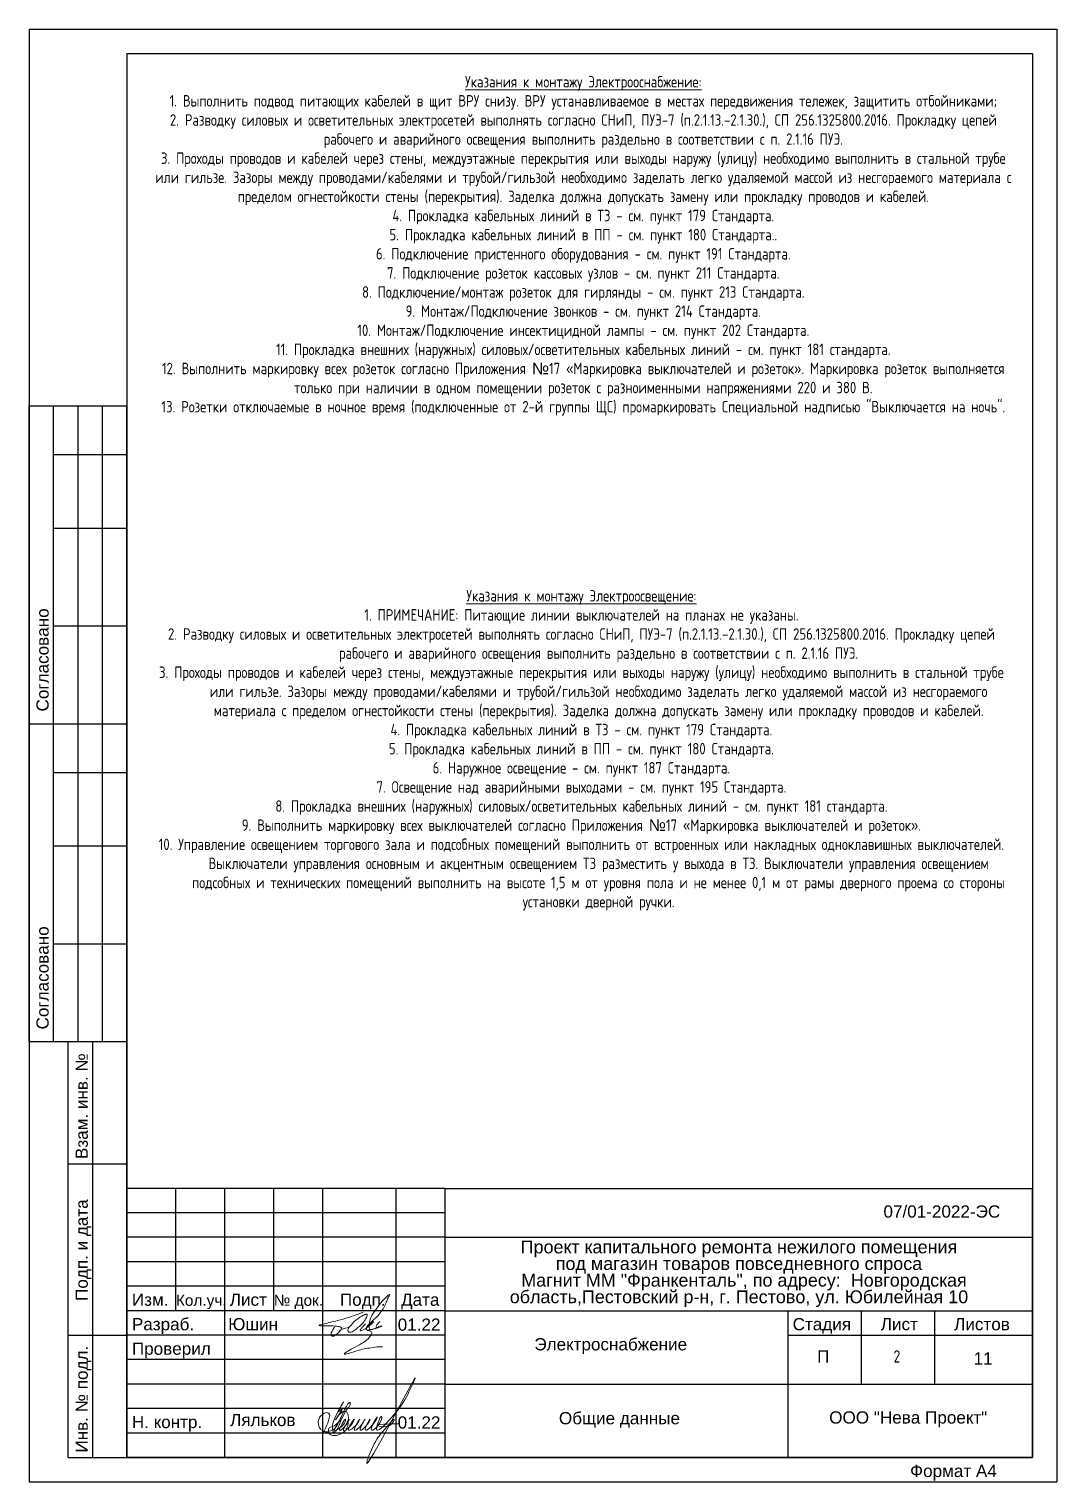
# Model space of a CAD drawing. Header units: metres. Extents: x -564 to -106, y -319 to -159.
# Drawn here: x -411.22 to -390.22, y -229.77 to -200.07 of the extents above; entities that cross this region are included whole.
import ezdxf
from ezdxf.enums import TextEntityAlignment as Align

# ---------------------------------------------------------------- set-up
doc = ezdxf.new("R2010")
doc.units = ezdxf.units.M
doc.header["$MEASUREMENT"] = 0
doc.layers.add('Elproject', color=7, linetype='Continuous')
doc.layers.add('Электрика', color=7, linetype='Continuous')
doc.layers.add('Level 1', color=7, linetype='Continuous', lineweight=0)
doc.styles.add('Elproject', font='arial.ttf')
doc.styles.add('GOST 2.304', font='cs_gost2304.shx')
doc.styles.get("Standard").update_dxf_attribs({"font": 'cs_gost2304.shx'})
doc.styles.add('Style-Arial', font='arial.ttf')

msp = doc.modelspace()

# ---------------------------------------------------------------- linework, layer by layer
at = {"color": 5, "linetype": 'Continuous', "lineweight": 0}
msp.add_spline([(-405.209, -228.771), (-405.106, -228.536), (-405.081, -228.442), (-405.081, -228.389), (-405.112, -228.358), (-405.161, -228.358), (-405.239, -228.403), (-405.293, -228.472), (-405.308, -228.513), (-405.308, -228.581), (-405.291, -228.645), (-405.248, -228.706), (-405.199, -228.734), (-405.132, -228.745), (-405.064, -228.727), (-405.005, -228.7), (-404.965, -228.669), (-404.894, -228.546), (-404.828, -228.41), (-404.774, -228.299), (-404.718, -228.202), (-404.68, -228.15), (-404.663, -228.145), (-404.656, -228.17), (-404.667, -228.211), (-404.7, -228.256), (-404.891, -228.624), (-404.952, -228.73), (-404.997, -228.756), (-405.01, -228.735), (-405.015, -228.714), (-405.023, -228.638), (-404.99, -228.515), (-404.895, -228.308), (-404.796, -228.138), (-404.894, -228.335), (-404.83, -228.28), (-404.959, -228.503), (-404.858, -228.372), (-404.784, -228.329), (-404.728, -228.344), (-404.701, -228.404), (-404.693, -228.501), (-404.764, -228.724), (-404.852, -228.788), (-404.916, -228.815), (-405.016, -228.819), (-405.084, -228.79), (-405.097, -228.768), (-405.104, -228.718), (-405.091, -228.666), (-405.015, -228.639), (-404.862, -228.502), (-404.978, -228.729), (-404.918, -228.695), (-404.764, -228.54), (-404.752, -228.495), (-404.877, -228.712), (-404.744, -228.611), (-404.676, -228.488), (-404.793, -228.721), (-404.631, -228.594), (-404.573, -228.488), (-404.696, -228.706), (-404.53, -228.6), (-404.463, -228.488), (-404.573, -228.708), (-404.403, -228.571), (-404.356, -228.488), (-404.457, -228.705), (-404.26, -228.513), (-404.255, -228.5), (-404.353, -228.693), (-404.109, -228.466), (-404.106, -228.456), (-404.231, -228.696), (-404.011, -228.466), (-404.011, -228.437), (-404.121, -228.685), (-403.82, -228.46), (-403.476, -227.967), (-403.341, -227.676), (-404.319, -229.369), (-404.136, -228.937), (-403.911, -228.647), (-403.758, -228.494), (-403.814, -228.59), (-404.084, -228.622), (-403.641, -228.58)], degree=3, dxfattribs=at)
at = {"layer": 'Elproject'}
for p, q in [((-411.219, -200.07), (-390.219, -200.07)), ((-411.219, -200.07), (-411.219, -229.77)), ((-390.219, -200.07), (-390.219, -229.77)), ((-409.219, -200.57), (-402.719, -200.57)), ((-409.219, -200.57), (-409.219, -202.87)), ((-409.219, -200.57), (-390.719, -200.57)), ((-409.219, -200.57), (-409.219, -229.27)), ((-390.719, -200.57), (-390.719, -229.27)), ((-409.219, -202.87), (-409.219, -205.37)), ((-409.219, -205.37), (-409.219, -207.87)), ((-411.219, -207.77), (-409.219, -207.77)), ((-411.219, -214.27), (-411.219, -207.77)), ((-410.719, -214.27), (-410.719, -207.77)), ((-410.219, -214.27), (-410.219, -207.77)), ((-409.719, -214.27), (-409.719, -207.77)), ((-409.219, -214.27), (-409.219, -207.77)), ((-409.219, -207.87), (-409.219, -210.37)), ((-410.719, -208.77), (-409.219, -208.77)), ((-410.719, -210.27), (-409.219, -210.27)), ((-409.219, -210.37), (-409.219, -215.87)), ((-410.719, -212.27), (-409.219, -212.27)), ((-411.219, -214.27), (-409.219, -214.27)), ((-411.219, -220.77), (-411.219, -214.27)), ((-411.219, -214.27), (-409.219, -214.27)), ((-410.719, -220.77), (-410.719, -214.27)), ((-410.219, -220.77), (-410.219, -214.27)), ((-409.719, -220.77), (-409.719, -214.27)), ((-409.219, -220.77), (-409.219, -214.27)), ((-410.719, -215.27), (-409.219, -215.27)), ((-409.219, -215.87), (-409.219, -221.97)), ((-410.719, -216.77), (-409.219, -216.77)), ((-410.719, -218.77), (-409.219, -218.77)), ((-411.219, -220.77), (-409.219, -220.77)), ((-410.419, -220.77), (-409.219, -220.77)), ((-410.419, -229.27), (-410.419, -220.77)), ((-409.919, -229.27), (-409.919, -220.77)), ((-409.219, -229.27), (-409.219, -220.77)), ((-410.419, -223.27), (-409.219, -223.27)), ((-402.719, -223.77), (-409.219, -223.77)), ((-409.219, -229.27), (-409.219, -223.77)), ((-408.219, -226.27), (-408.219, -223.77)), ((-407.219, -229.27), (-407.219, -223.77)), ((-406.219, -226.27), (-406.219, -223.77)), ((-405.219, -229.27), (-405.219, -223.77)), ((-403.719, -229.27), (-403.719, -223.77)), ((-402.719, -223.77), (-390.719, -223.77)), ((-402.719, -229.27), (-402.719, -223.77)), ((-390.719, -229.27), (-390.719, -223.77)), ((-402.719, -224.27), (-409.219, -224.27)), ((-402.719, -224.77), (-409.219, -224.77)), ((-402.719, -224.77), (-390.719, -224.77)), ((-402.719, -225.27), (-409.219, -225.27)), ((-402.719, -225.77), (-409.219, -225.77)), ((-402.719, -226.27), (-409.219, -226.27)), ((-402.719, -226.27), (-390.719, -226.27)), ((-395.719, -226.27), (-395.719, -229.27)), ((-394.219, -226.27), (-394.219, -227.77)), ((-392.719, -226.27), (-392.719, -227.77)), ((-410.419, -226.77), (-409.219, -226.77)), ((-402.719, -226.77), (-409.219, -226.77)), ((-395.719, -226.77), (-390.719, -226.77)), ((-402.719, -227.27), (-409.219, -227.27)), ((-402.719, -227.77), (-409.219, -227.77)), ((-402.719, -227.77), (-390.719, -227.77)), ((-402.719, -228.27), (-409.219, -228.27)), ((-402.719, -228.77), (-409.219, -228.77)), ((-410.419, -229.27), (-409.219, -229.27)), ((-409.219, -229.27), (-390.719, -229.27)), ((-390.719, -229.27), (-409.219, -229.27)), ((-411.219, -229.77), (-390.219, -229.77))]:
    msp.add_line(p, q, dxfattribs=at)
at = {"layer": 'Level 1', "color": 5, "lineweight": 20}
for points in [[(-404.007, -226.587), (-404.142, -226.635), (-404.258, -226.666), (-404.269, -226.629), (-404.273, -226.555), (-404.246, -226.408), (-404.144, -226.257), (-404.029, -226.104), (-403.919, -225.987), (-403.866, -225.938), (-403.839, -225.935), (-403.886, -226.004), (-403.919, -226.093), (-403.968, -226.201), (-404.041, -226.312), (-404.132, -226.42), (-404.202, -226.473), (-404.249, -226.52), (-404.329, -226.605), (-404.343, -226.653), (-404.303, -226.673), (-404.226, -226.691), (-404.206, -226.735), (-404.285, -226.844), (-404.413, -226.941), (-404.607, -227.038), (-404.751, -227.116), (-404.782, -227.154), (-404.786, -227.17), (-404.568, -227.104), (-404.444, -227.065), (-404.3, -227.038), (-404.145, -227.015), (-404.055, -227.003), (-404.001, -227.011)], [(-404.982, -226.605), (-405.033, -226.694), (-405.042, -226.717), (-405.046, -226.734), (-405.048, -226.764), (-405.036, -226.787), (-405.013, -226.796), (-404.977, -226.788), (-404.893, -226.719), (-404.844, -226.655), (-404.823, -226.62), (-404.858, -226.6), (-404.92, -226.586), (-405.11, -226.578), (-405.198, -226.578), (-405.295, -226.581), (-405.291, -226.563), (-405.276, -226.559), (-404.873, -226.464), (-404.726, -226.417), (-404.506, -226.351), (-404.39, -226.297)], [(-404.881, -226.68), (-404.811, -226.643), (-404.743, -226.621), (-404.697, -226.614), (-404.682, -226.614), (-404.59, -226.5), (-404.501, -226.428), (-404.389, -226.36), (-404.331, -226.338), (-404.307, -226.343), (-404.309, -226.372), (-404.367, -226.491), (-404.447, -226.571), (-404.539, -226.648), (-404.622, -226.709), (-404.668, -226.709), (-404.695, -226.706), (-404.709, -226.682), (-404.702, -226.634), (-404.68, -226.612)], [(-404.343, -226.537), (-404.374, -226.566), (-404.398, -226.593), (-404.425, -226.619), (-404.443, -226.647), (-404.454, -226.669), (-404.451, -226.679), (-404.437, -226.682), (-404.38, -226.657), (-404.333, -226.63), (-404.236, -226.552), (-404.188, -226.509), (-404.178, -226.485), (-404.219, -226.497), (-404.265, -226.545), (-404.307, -226.586), (-404.326, -226.613), (-404.331, -226.654), (-404.319, -226.669), (-404.234, -226.657), (-404.185, -226.649), (-404.12, -226.625), (-404.042, -226.601), (-404.003, -226.569), (-404.044, -226.594), (-404.11, -226.613), (-404.132, -226.613), (-404.125, -226.567), (-404.064, -226.494), (-404.044, -226.489)]]:
    msp.add_open_spline(points, degree=3, dxfattribs=at)

# ---------------------------------------------------------------- texts
at = {"color": 7, "linetype": 'Continuous', "lineweight": 13, "style": 'Style-Arial'}
msp.add_text('07/01-2022-ЭС', height=0.25, dxfattribs=at).set_placement((-392.57, -224.117), align=Align.TOP_CENTER)
msp.add_text('Юшин', height=0.25, dxfattribs=at).set_placement((-406.642, -226.545), align=Align.MIDDLE_CENTER)
at = {"color": 7, "lineweight": 13, "style": 'Style-Arial'}
msp.add_text('Ляльков', height=0.25, dxfattribs=at).set_placement((-407.112, -228.379), align=Align.TOP_LEFT)
at = {"color": 7, "linetype": 'Continuous', "lineweight": 13, "style": 'Style-Arial'}
msp.add_text('ООО "Нева Проект"', height=0.25, dxfattribs=at).set_placement((-394.872, -228.327), align=Align.TOP_LEFT)
at = {"color": 7, "linetype": 'Continuous', "lineweight": 13, "line_spacing_factor": 0.776524, "style": 'Style-Arial'}
for s, insert, char_height, width, attachment_point in [('Проект капитального ремонта нежилого помещения\\Pпод магазин товаров повседневного спроса\\P  Магнит ММ "Франкенталь", по адресу:  Новгородская область,Пестовский р-н, г. Пестово, ул. Юбилейная 10', (-396.715, -224.835), 0.2625, 10.85167, 2), ('Общие данные', (-399.157, -228.503), 0.25, 4.70974, 5)]:
    msp.add_mtext(s, dxfattribs=dict(at, insert=insert, char_height=char_height, width=width, attachment_point=attachment_point))
at = {"color": 7, "linetype": 'Continuous', "lineweight": 30, "char_height": 0.25, "attachment_point": 1, "line_spacing_factor": 0.72, "style": 'GOST 2.304'}
for insert in [(-403.688, -226.429), (-403.688, -228.429)]:
    msp.add_mtext('{\\fArial|b0|i0|c0|p39;01.22}', dxfattribs=dict(at, insert=insert))
at = {"color": 7, "linetype": 'Continuous', "lineweight": 0, "char_height": 0.25, "attachment_point": 5}
for s, insert, line_spacing_factor, style in [('Электроснабжение', (-399.335, -226.994), 0.776524, 'Style-Arial'), ('\\fArial|b0|i0|c204204|p39;П', (-394.993, -227.204), 0.72, 'GOST 2.304'), ('2', (-393.488, -227.204), 0.72, 'GOST 2.304'), ('{\\fArial|b0|i0|c0|p39;11}', (-391.728, -227.247), 0.72, 'GOST 2.304')]:
    msp.add_mtext(s, dxfattribs=dict(at, insert=insert, line_spacing_factor=line_spacing_factor, style=style))
at = {"layer": 'Elproject', "style": 'Elproject'}
for s, p in [('Согласовано', (-410.819, -214.02)), ('Согласовано', (-410.819, -220.52)), ('Взам. инв. №', (-410.019, -223.17)), ('Подп. и дата', (-410.019, -226.07)), ('Инв. № подл.', (-410.019, -229.17))]:
    msp.add_text(s, height=0.25, rotation=90, dxfattribs=at).set_placement(p)
for s, height, p in [('Изм.', 0.25, (-409.119, -226.17)), ('Кол.уч.', 0.225, (-408.219, -226.17)), ('Лист', 0.25, (-407.119, -226.17)), ('№ док.', 0.225, (-406.219, -226.17)), ('Подп.', 0.25, (-404.869, -226.17)), ('Дата', 0.25, (-403.619, -226.17)), ('Разраб.', 0.25, (-409.119, -226.67)), ('Стадия', 0.25, (-395.619, -226.67)), ('Лист', 0.25, (-393.819, -226.67)), ('Листов', 0.25, (-392.319, -226.67)), ('Проверил', 0.25, (-409.119, -227.17)), ('Н. контр.', 0.25, (-409.119, -228.67)), ('Формат А4', 0.25, (-393.219, -229.67))]:
    msp.add_text(s, height=height, dxfattribs=at).set_placement(p)
at = {"layer": 'Электрика', "lineweight": 9, "char_height": 0.234414, "attachment_point": 1, "bg_fill": 3, "box_fill_scale": 1, "bg_fill_color": 256, "bg_fill_transparency": 0}
for s, width, heights, insert in [('\\pxqc;{\\LУказания к монтажу Электрооснабжение:\\P\\pi-3,l3,ql,t3,43;}1.^IВыполнить подвод питающих кабелей в щит ВРУ снизу. ВРУ устанавливаемое в местах передвижения тележек, защитить отбойниками;\\P2.^IРазводку силовых и осветительных электросетей выполнять согласно СНиП, ПУЭ-7 (п.2.1.13.-2.1.30.), СП 256.1325800.2016. Прокладку цепей рабочего и аварийного освещения выполнить раздельно в соответствии с п. 2.1.16 ПУЭ.\\P3.^IПроходы проводов и кабелей через стены, междуэтажные перекрытия или выходы наружу (улицу) необходимо выполнить в стальной трубе или гильзе. Зазоры между проводами/кабелями и трубой/гильзой необходимо заделать легко удаляемой массой из несгораемого материала с пределом огнестойкости стены (перекрытия). Заделка должна допускать замену или прокладку проводов и кабелей. \\P4.^IПрокладка кабельных линий в ТЗ - см. пункт 179 Стандарта.\\P5.^IПрокладка кабельных линий в ПП - см. пункт 180 Стандарта..\\P6.^IПодключение пристенного оборудования - см. пункт 191 Стандарта. \\P7.^IПодключение розеток кассовых узлов - см. пункт 211 Стандарта.\\P8.^IПодключение/монтаж розеток для гирлянды - см. пункт 213 Стандарта.\\P9.^IМонтаж/Подключение звонков - см. пункт 214 Стандарта.\\P10.^IМонтаж/Подключение инсектицидной лампы - см. пункт 202 Стандарта.\\P11.^IПрокладка внешних (наружных) силовых/осветительных кабельных линий - см. пункт 181 стандарта. \\P12.^IВыполнить маркировку всех розеток согласно Приложения {\\fArial|b0|i0|c204|p34;№}17 «Маркировка выключателей и розеток». Маркировка розеток выполняется только при наличии в одном помещении розеток с разноименными напряжениями 220 и 380 В. \\P13.^IРозетки отключаемые в ночное время (подключенные от 2-й группы ЩС) промаркировать Специальной надписью "Выключается на ночь".', 17.69944, [10.229], (-408.745, -201.03)), ('\\pxi-3,l3,qc,t3,42,68;{\\LУказания к монтажу Электроосвещение:\\P\\pql;}1.^IПРИМЕЧАНИЕ: Питающие линии выключателей на планах не указаны.\\P2.^IРазводку силовых и осветительных электросетей выполнять согласно СНиП, ПУЭ-7 (п.2.1.13.-2.1.30.), СП 256.1325800.2016. Прокладку цепей рабочего и аварийного освещения выполнить раздельно в соответствии с п. 2.1.16 ПУЭ.\\P3.^IПроходы проводов и кабелей через стены, междуэтажные перекрытия или выходы наружу (улицу) необходимо выполнить в стальной трубе или гильзе. Зазоры между проводами/кабелями и трубой/гильзой необходимо заделать легко удаляемой массой из несгораемого материала с пределом огнестойкости стены (перекрытия). Заделка должна допускать замену или прокладку проводов и кабелей. \\P4.^IПрокладка кабельных линий в ТЗ - см. пункт 179 Стандарта.\\P5.^IПрокладка кабельных линий в ПП - см. пункт 180 Стандарта.\\P6.^IНаружное освещение - см. пункт 187 Стандарта.\\P7.^IОсвещение над аварийными выходами - см. пункт 195 Стандарта.\\P8.^IПрокладка внешних (наружных) силовых/осветительных кабельных линий - см. пункт 181 стандарта. \\P9.^IВыполнить маркировку всех выключателей согласно Приложения {\\fArial|b0|i0|c204|p34;№}17 «Маркировка выключателей и розеток».\\P10.^IУправление освещением торгового зала и подсобных помещений выполнить от встроенных или накладных одноклавишных выключателей. Выключатели управления основным и акцентным освещением ТЗ разместить у выхода в ТЗ. Выключатели управления освещением подсобных и технических помещений выполнить на высоте 1,5 м от уровня пола и не менее 0,1 м от рамы дверного проема со стороны установки дверной ручки. ', 17.60916, [11.101], (-408.739, -211.538))]:
    msp.add_mtext_dynamic_manual_height_columns(s, width=width, gutter_width=0, heights=heights, dxfattribs=dict(at, insert=insert))

doc.saveas('drawing.dxf')
